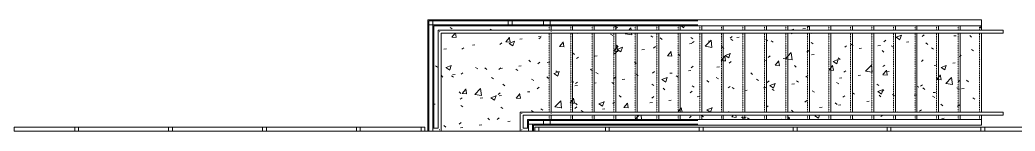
# Model space of a CAD drawing. Header units: inches. Extents: x -3598 to -1628, y -3458 to -206.
# Drawn here: x -3184 to -2675, y -585 to -528 of the extents above; entities that cross this region are included whole.
import ezdxf

# ---------------------------------------------------------------- set-up
doc = ezdxf.new("R2010")
doc.units = ezdxf.units.IN
doc.header["$MEASUREMENT"] = 0
doc.linetypes.add('Overhead 1_16_', pattern=[0.101562, 0.0625, -0.039062])
for name, color, linetype, lineweight in [('A-FLOR', 192, 'Continuous', 13), ('A-FLOR-HRAL', 11, 'Continuous', 13), ('A-GLAZ-CWMG', 51, 'Continuous', 13), ('S-STRS', 31, 'Continuous', 13)]:
    doc.layers.add(name, color=color, linetype=linetype, lineweight=lineweight)
pattern_1 = [(50, (0, 0), (27.5427, -2.40992), [2.88, -31.68]), (355, (0, 0), (-5.32784, 28.88427), [2.304, -25.344]), (100.451, (2.295, -0.2), (22.21532, 26.47393), [2.448, -26.924]), (46.184, (0, 7.68), (40.98187, -6.35642), [4.32, -47.52]), (96.636, (3.415, 7.15), (35.89075, 37.4062), [3.671, -40.386]), (351.184, (0, 7.68), (35.891, 37.4062), [3.456, -38.016]), (21, (3.84, 5.76), (22.92104, -15.46073), [2.88, -31.68]), (326, (3.84, 5.76), (9.34353, 27.84574), [2.304, -25.344]), (71.451, (5.75, 4.472), (32.26477, 12.38442), [2.448, -26.924]), (37.5, (0, 0), (0.466855, 12.782707), [1.267, -23.77, 1.267, -24.461, -25.44]), (37.5, (0, 0), (0.466855, 12.782707), [-50.765, 1.267, -24.173]), (7.5, (0, 0), (10.10159, 15.14509), [1.267, -13.402, 1.267, -23.194, -9.696]), (7.5, (0, 0), (10.10159, 15.14509), [-39.13, 1.267, -8.429]), (327.5, (-8.563, 0), (20.49916, -0.86578), [1.267, -8.333, 1.267, -28.685, -39.744]), (327.5, (-8.563, 0), (20.49916, -0.86578), [-39.552, 1.267, -38.477]), (317.5, (-12.403, 0), (22.39478, 3.84429), [1.267, -11.213, 1.267, -18.624, -28.224]), (317.5, (-12.403, 0), (22.39478, 3.84429), [-32.371, 1.267, -26.957])]

# ---------------------------------------------------------------- blocks, each defined once
blk = doc.blocks.new('Rectangular Mullion - 1_ H Guardrail Cap _mesh_-3094415-MEZZANINE - CAD')
at = {"layer": 'A-GLAZ-CWMG', "lineweight": 9}
for p, q in [((-2918.66, -584.64), (-2918.66, -582.64)), ((-2918.66, -582.64), (-2884.66, -582.64)), ((-2884.66, -584.64), (-2918.66, -584.64)), ((-2884.66, -582.64), (-2884.66, -584.64))]:
    blk.add_line(p, q, dxfattribs=at)
blk = doc.blocks.new('Rectangular Mullion - Tube 2x2-1815550-MEZZANINE - CAD')
at = {"layer": 'A-GLAZ-CWMG', "lineweight": 9}
for p, q in [((-2, 2), (0, 2)), ((-2, 0), (-2, 2)), ((0, 0), (-2, 0)), ((0, 2), (0, 0))]:
    blk.add_line(p, q, dxfattribs=at)
blk = doc.blocks.new('Rectangular Mullion - 1_ H Guardrail Cap _mesh_-1816542-MEZZANINE - CAD')
at = {"layer": 'A-GLAZ-CWMG', "lineweight": 9}
for p, q in [((-2690.66, -584.64), (-2690.66, -582.64)), ((-2690.66, -582.64), (-2644.66, -582.64)), ((-2644.66, -584.64), (-2690.66, -584.64)), ((-2644.66, -582.64), (-2644.66, -584.64))]:
    blk.add_line(p, q, dxfattribs=at)
blk = doc.blocks.new('Rectangular Mullion - Tube 2x2-1816545-MEZZANINE - CAD')
at = {"layer": 'A-GLAZ-CWMG', "lineweight": 9}
for p, q in [((-1, 2), (1, 2)), ((-1, 0), (-1, 2)), ((1, 0), (-1, 0)), ((1, 2), (1, 0))]:
    blk.add_line(p, q, dxfattribs=at)
blk = doc.blocks.new('Rectangular Mullion - 1_ H Guardrail Cap _mesh_-4084269-MEZZANINE - CAD')
at = {"layer": 'A-GLAZ-CWMG', "lineweight": 9}
for p, q in [((-3009.9, -584.64), (-3009.9, -582.64)), ((-3009.9, -582.64), (-2978.87, -582.64)), ((-2978.87, -584.64), (-3009.9, -584.64)), ((-2978.87, -582.64), (-2978.87, -584.64))]:
    blk.add_line(p, q, dxfattribs=at)
blk = doc.blocks.new('Rectangular Mullion - Tube 2x2-V90-MEZZANINE - CAD')
at = {"layer": 'A-GLAZ-CWMG', "lineweight": 9}
for p, q in [((-2, -2), (-2, 0)), ((-2, 0), (0, 0)), ((0, -2), (-2, -2)), ((0, 0), (0, -2))]:
    blk.add_line(p, q, dxfattribs=at)
blk = doc.blocks.new('Rectangular Mullion - 1_ H Guardrail Cap _mesh_-4084271-MEZZANINE - CAD')
at = {"layer": 'A-GLAZ-CWMG', "lineweight": 9}
for p, q in [((-3186.87, -584.64), (-3186.87, -582.64)), ((-3186.87, -582.64), (-3155.9, -582.64)), ((-3155.9, -584.64), (-3186.87, -584.64)), ((-3155.9, -582.64), (-3155.9, -584.64))]:
    blk.add_line(p, q, dxfattribs=at)
blk = doc.blocks.new('Rectangular Mullion - 1_ H Guardrail Cap _mesh_-1816678-MEZZANINE - CAD')
at = {"layer": 'A-GLAZ-CWMG', "lineweight": 9}
for p, q in [((-3153.9, -584.64), (-3153.9, -582.64)), ((-3153.9, -582.64), (-3107.9, -582.64)), ((-3107.9, -584.64), (-3153.9, -584.64)), ((-3107.9, -582.64), (-3107.9, -584.64))]:
    blk.add_line(p, q, dxfattribs=at)
blk = doc.blocks.new('Rectangular Mullion - Tube 2x2-1816684-MEZZANINE - CAD')
at = {"layer": 'A-GLAZ-CWMG', "lineweight": 9}
for p, q in [((-1, -2), (-1, 0)), ((-1, 0), (1, 0)), ((1, -2), (-1, -2)), ((1, 0), (1, -2))]:
    blk.add_line(p, q, dxfattribs=at)
blk = doc.blocks.new('Rectangular Mullion - 1_ H Guardrail Cap _mesh_-4102357-MEZZANINE - CAD')
at = {"layer": 'A-GLAZ-CWMG', "lineweight": 9}
for p, q in [((-2974.87, -530.14), (-2974.87, -528.14)), ((-2974.87, -528.14), (-2934.37, -528.14)), ((-2934.37, -528.14), (-2934.37, -530.14)), ((-2934.37, -530.14), (-2974.87, -530.14))]:
    blk.add_line(p, q, dxfattribs=at)
blk = doc.blocks.new('Rectangular Mullion - 1_ H Guardrail Cap _mesh_-4102360-MEZZANINE - CAD')
at = {"layer": 'A-GLAZ-CWMG', "lineweight": 9}
for p, q in [((-2916.29, -528.14), (-2912.94, -528.14)), ((-2912.94, -530.14), (-2912.94, -528.14)), ((-2912.94, -530.14), (-2916.29, -530.14))]:
    blk.add_line(p, q, dxfattribs=at)
blk = doc.blocks.new('Rectangular Mullion - 1_ H Guardrail Cap _mesh_-4102309-MEZZANINE - CAD')
at = {"layer": 'A-GLAZ-CWMG', "lineweight": 9}
for p, q in [((-2912.94, -528.14), (-2885.37, -528.14)), ((-2912.94, -528.14), (-2912.94, -530.14)), ((-2885.37, -530.14), (-2912.94, -530.14))]:
    blk.add_line(p, q, dxfattribs=at)
blk = doc.blocks.new('Rectangular Mullion - 1_ H Guardrail Cap _mesh_-4102311-MEZZANINE - CAD')
at = {"layer": 'A-GLAZ-CWMG', "lineweight": 9}
for p, q in [((-2885.37, -528.14), (-2837.37, -528.14)), ((-2837.37, -530.14), (-2885.37, -530.14))]:
    blk.add_line(p, q, dxfattribs=at)
blk = doc.blocks.new('Rectangular Mullion - 1_ H Guardrail Cap _mesh_-4106663-MEZZANINE - CAD')
at = {"layer": 'A-GLAZ-CWMG', "lineweight": 9}
for p, q in [((-2916.29, -579.14), (-2912.94, -579.14)), ((-2912.94, -581.14), (-2912.94, -579.14)), ((-2912.94, -581.14), (-2916.29, -581.14))]:
    blk.add_line(p, q, dxfattribs=at)
blk = doc.blocks.new('Rectangular Mullion - 1_ H Guardrail Cap _mesh_-4106616-MEZZANINE - CAD')
at = {"layer": 'A-GLAZ-CWMG', "lineweight": 9}
for p, q in [((-2912.94, -579.14), (-2885.37, -579.14)), ((-2912.94, -579.14), (-2912.94, -581.14)), ((-2885.37, -581.14), (-2912.94, -581.14))]:
    blk.add_line(p, q, dxfattribs=at)
blk = doc.blocks.new('Rectangular Mullion - 1_ H Guardrail Cap _mesh_-4106617-MEZZANINE - CAD')
at = {"layer": 'A-GLAZ-CWMG', "lineweight": 9}
for p, q in [((-2885.37, -579.14), (-2837.37, -579.14)), ((-2837.37, -581.14), (-2885.37, -581.14))]:
    blk.add_line(p, q, dxfattribs=at)
blk = doc.blocks.new('Rectangular Mullion - 1_ H Guardrail Cap _mesh_-1845813-MEZZANINE - CAD')
at = {"layer": 'A-GLAZ-CWMG', "lineweight": 9}
for p, q in [((-2974.88, -528.14), (-2972.88, -528.14)), ((-2974.88, -584.64), (-2974.88, -528.14)), ((-2972.88, -528.14), (-2972.88, -584.64)), ((-2972.88, -584.64), (-2974.88, -584.64))]:
    blk.add_line(p, q, dxfattribs=at)
blk = doc.blocks.new('Rectangular Mullion - 1_ H Guardrail Cap _mesh_-4101151-MEZZANINE - CAD')
at = {"layer": 'A-GLAZ-CWMG', "lineweight": 9}
for p, q in [((-2923.87, -581.14), (-2923.87, -579.14)), ((-2923.87, -579.14), (-2916.29, -579.14)), ((-2916.29, -581.14), (-2923.87, -581.14))]:
    blk.add_line(p, q, dxfattribs=at)
blk = doc.blocks.new('Handrail Type - Handrail_Internal_-1845891-MEZZANINE - CAD')
at = {"layer": 'A-FLOR-HRAL', "lineweight": 9}
for p, q in [((-2928.12, -574.89), (-2928.12, -584.64)), ((-2912.59, -574.89), (-2928.12, -574.89)), ((-2926.62, -583.14), (-2926.62, -576.39)), ((-2926.62, -576.39), (-2912.59, -576.39)), ((-2682.12, -574.89), (-2912.59, -574.89)), ((-2912.59, -576.39), (-2682.12, -576.39)), ((-2928.12, -584.64), (-2923.87, -584.64)), ((-2923.87, -583.14), (-2926.62, -583.14))]:
    blk.add_line(p, q, dxfattribs=at)
for points in [[(-2927.28, -575.73), (-2927.3, -575.72), (-2927.33, -575.69), (-2927.37, -575.64), (-2927.42, -575.59), (-2927.45, -575.56), (-2927.47, -575.55)], [(-2927.28, -583.8), (-2927.3, -583.81), (-2927.33, -583.84), (-2927.37, -583.89), (-2927.42, -583.94), (-2927.45, -583.97), (-2927.47, -583.98)]]:
    blk.add_open_spline(points, degree=3, knots=[-0.53913032, -0.53913032, -0.53913032, -0.53913032, -0.52083333, -0.5, -0.47916667, -0.46086968, -0.46086968, -0.46086968, -0.46086968], dxfattribs=at)
for points in [[(-2912.38, -575.56), (-2912.38, -575.59), (-2912.37, -575.64), (-2912.38, -575.69), (-2912.38, -575.72)], [(-2681.38, -575.56), (-2681.38, -575.59), (-2681.37, -575.64), (-2681.38, -575.69), (-2681.38, -575.72)]]:
    blk.add_open_spline(points, degree=3, dxfattribs=at)
blk = doc.blocks.new('Handrail Type - Handrail_Internal_-V92-MEZZANINE - CAD')
at = {"layer": 'A-FLOR-HRAL', "lineweight": 9}
for p, q in [((-2928.12, -574.89), (-2928.12, -584.64)), ((-2912.37, -574.89), (-2928.12, -574.89)), ((-2926.62, -576.39), (-2926.62, -583.14)), ((-2912.37, -576.39), (-2926.62, -576.39)), ((-2681.37, -574.89), (-2912.37, -574.89)), ((-2681.37, -576.39), (-2912.37, -576.39)), ((-2681.37, -576.39), (-2681.37, -574.89)), ((-2928.12, -584.64), (-2923.87, -584.64)), ((-2926.62, -583.14), (-2923.87, -583.14))]:
    blk.add_line(p, q, dxfattribs=at)
blk = doc.blocks.new('Handrail Type - Handrail_Internal_-1845913-MEZZANINE - CAD')
at = {"layer": 'A-FLOR-HRAL', "lineweight": 9}
for p, q in [((-2970.12, -532.89), (-2970.12, -583.14)), ((-2912.59, -532.89), (-2970.12, -532.89)), ((-2682.12, -532.89), (-2912.59, -532.89)), ((-2968.62, -584.64), (-2968.62, -534.39)), ((-2968.62, -534.39), (-2912.59, -534.39)), ((-2912.59, -534.39), (-2682.12, -534.39)), ((-2970.12, -583.14), (-2972.88, -583.14)), ((-2972.88, -584.64), (-2968.62, -584.64))]:
    blk.add_line(p, q, dxfattribs=at)
for points in [[(-2969.28, -533.73), (-2969.3, -533.72), (-2969.33, -533.69), (-2969.37, -533.64), (-2969.42, -533.59), (-2969.45, -533.56), (-2969.47, -533.55)], [(-2969.28, -583.98), (-2969.3, -583.97), (-2969.33, -583.94), (-2969.37, -583.89), (-2969.42, -583.84), (-2969.45, -583.81), (-2969.47, -583.8)]]:
    blk.add_open_spline(points, degree=3, knots=[-0.53913032, -0.53913032, -0.53913032, -0.53913032, -0.52083333, -0.5, -0.47916667, -0.46086968, -0.46086968, -0.46086968, -0.46086968], dxfattribs=at)
for points in [[(-2912.38, -533.56), (-2912.38, -533.59), (-2912.37, -533.64), (-2912.38, -533.69), (-2912.38, -533.72)], [(-2681.38, -533.56), (-2681.38, -533.59), (-2681.37, -533.64), (-2681.38, -533.69), (-2681.38, -533.72)]]:
    blk.add_open_spline(points, degree=3, dxfattribs=at)
blk = doc.blocks.new('Handrail Type - Handrail_Internal_-V93-MEZZANINE - CAD')
at = {"layer": 'A-FLOR-HRAL', "lineweight": 9}
for p, q in [((-2970.12, -532.89), (-2970.12, -583.14)), ((-2912.37, -532.89), (-2970.12, -532.89)), ((-2681.37, -532.89), (-2912.37, -532.89)), ((-2681.37, -534.39), (-2681.37, -532.89)), ((-2968.62, -534.39), (-2968.62, -584.64)), ((-2912.37, -534.39), (-2968.62, -534.39)), ((-2681.37, -534.39), (-2912.37, -534.39)), ((-2970.12, -583.14), (-2972.88, -583.14)), ((-2968.62, -584.64), (-2972.88, -584.64))]:
    blk.add_line(p, q, dxfattribs=at)
blk = doc.blocks.new('Rectangular Mullion - 1_ H Guardrail Cap _mesh_-3371032-MEZZANINE - CAD')
at = {"layer": 'A-GLAZ-CWMG', "lineweight": 9}
for p, q in [((-2923.87, -581.14), (-2921.87, -581.14)), ((-2923.87, -584.64), (-2923.87, -581.14)), ((-2921.87, -584.64), (-2923.87, -584.64)), ((-2921.87, -581.14), (-2921.87, -584.64))]:
    blk.add_line(p, q, dxfattribs=at)
blk = doc.blocks.new('Rectangular Mullion - 1_ H Guardrail Cap _mesh_-4100295-MEZZANINE - CAD')
at = {"layer": 'A-GLAZ-CWMG', "lineweight": 9}
for p, q in [((-2916.29, -530.14), (-2916.29, -528.14)), ((-2916.29, -528.14), (-2912.94, -528.14)), ((-2912.94, -530.14), (-2912.94, -528.14)), ((-2912.94, -530.14), (-2916.29, -530.14))]:
    blk.add_line(p, q, dxfattribs=at)
blk = doc.blocks.new('Rectangular Mullion - 1_ H Guardrail Cap _mesh_-4106615-MEZZANINE - CAD')
at = {"layer": 'A-GLAZ-CWMG', "lineweight": 9}
for p, q in [((-2916.29, -581.14), (-2916.29, -579.14)), ((-2916.29, -579.14), (-2912.94, -579.14)), ((-2912.94, -581.14), (-2912.94, -579.14)), ((-2912.94, -581.14), (-2916.29, -581.14))]:
    blk.add_line(p, q, dxfattribs=at)
blk = doc.blocks.new('Rectangular Mullion - 1_ H Guardrail Cap _mesh_-4102359-MEZZANINE - CAD')
at = {"layer": 'A-GLAZ-CWMG', "lineweight": 9}
for p, q in [((-2932.37, -530.14), (-2932.37, -528.14)), ((-2932.37, -528.14), (-2916.29, -528.14)), ((-2916.29, -530.14), (-2932.37, -530.14))]:
    blk.add_line(p, q, dxfattribs=at)

msp = doc.modelspace()

# ---------------------------------------------------------------- hatches: boundary and pattern name
at = {"layer": 'S-STRS', "lineweight": 9}
h = msp.add_hatch(dxfattribs=at)
h.set_pattern_fill('FP_1', color=256, style=0, pattern_type=2)
h.set_pattern_definition(pattern_1)
h.paths.add_polyline_path([(-2948.32, -584.64), (-2928.12, -584.62), (-2928.1, -574.89), (-2912.37, -574.89), (-2912.37, -534.39), (-2968.62, -534.39), (-2968.62, -584.64), (-2963.81, -584.64)], flags=0)
h.paths.add_polyline_path([(-2972.37, -583.14), (-2970.12, -583.14), (-2970.1, -532.89), (-2912.37, -532.89), (-2912.37, -530.64), (-2972.37, -530.64), (-2972.37, -581.51)], flags=0)
h.paths.add_polyline_path([(-2924.37, -583.14), (-2924.37, -578.64), (-2912.37, -578.64), (-2912.37, -576.39), (-2926.62, -576.39), (-2926.62, -583.14)], flags=0)
h = msp.add_hatch(dxfattribs=at)
h.set_pattern_fill('FP_1', color=256, style=0, pattern_type=2)
h.set_pattern_definition(pattern_1)
h.paths.add_polyline_path([(-2912.37, -578.64), (-2901.37, -578.64), (-2901.37, -576.39), (-2912.37, -576.39)], flags=0)
h.paths.add_polyline_path([(-2912.37, -574.89), (-2901.37, -574.89), (-2901.37, -534.39), (-2912.37, -534.39), (-2912.37, -570.34)], flags=0)
h.paths.add_polyline_path([(-2901.86, -532.89), (-2901.37, -532.89), (-2901.37, -530.64), (-2912.37, -530.64), (-2912.37, -532.89)], flags=0)
h = msp.add_hatch(dxfattribs=at)
h.set_pattern_fill('FP_1', color=256, style=0, pattern_type=2)
h.set_pattern_definition(pattern_1)
h.paths.add_polyline_path([(-2901.37, -578.64), (-2890.37, -578.64), (-2890.37, -576.39), (-2901.37, -576.39)], flags=0)
h.paths.add_polyline_path([(-2901.37, -574.89), (-2890.37, -574.89), (-2890.37, -534.39), (-2901.37, -534.39), (-2901.37, -570.34)], flags=0)
h.paths.add_polyline_path([(-2901.37, -532.89), (-2890.37, -532.89), (-2890.37, -530.64), (-2901.37, -530.64)], flags=0)
h = msp.add_hatch(dxfattribs=at)
h.set_pattern_fill('FP_1', color=256, style=0, pattern_type=2)
h.set_pattern_definition(pattern_1)
h.paths.add_polyline_path([(-2890.37, -578.64), (-2879.37, -578.64), (-2879.37, -576.39), (-2890.37, -576.39)], flags=0)
h.paths.add_polyline_path([(-2879.37, -574.89), (-2879.37, -534.39), (-2890.37, -534.39), (-2890.37, -574.89), (-2886.37, -574.89)], flags=0)
h.paths.add_polyline_path([(-2890.37, -532.89), (-2879.37, -532.89), (-2879.37, -530.64), (-2890.37, -530.64)], flags=0)
h = msp.add_hatch(dxfattribs=at)
h.set_pattern_fill('FP_1', color=256, style=0, pattern_type=2)
h.set_pattern_definition(pattern_1)
h.paths.add_polyline_path([(-2868.37, -578.64), (-2868.37, -576.39), (-2879.37, -576.39), (-2879.37, -578.64)], flags=0)
h.paths.add_polyline_path([(-2879.37, -574.89), (-2868.37, -574.89), (-2868.37, -534.39), (-2879.37, -534.39), (-2879.37, -570.34)], flags=0)
h.paths.add_polyline_path([(-2879.37, -532.89), (-2868.37, -532.89), (-2868.37, -530.64), (-2879.37, -530.64)], flags=0)
h = msp.add_hatch(dxfattribs=at)
h.set_pattern_fill('FP_1', color=256, style=0, pattern_type=2)
h.set_pattern_definition(pattern_1)
h.paths.add_polyline_path([(-2857.37, -578.64), (-2857.37, -576.39), (-2868.37, -576.39), (-2868.37, -578.64)], flags=0)
h.paths.add_polyline_path([(-2868.37, -574.89), (-2857.37, -574.89), (-2857.37, -534.39), (-2868.37, -534.39), (-2868.37, -570.34)], flags=0)
h.paths.add_polyline_path([(-2868.37, -532.89), (-2857.37, -532.89), (-2857.37, -530.64), (-2868.37, -530.64)], flags=0)
h = msp.add_hatch(dxfattribs=at)
h.set_pattern_fill('FP_1', color=256, style=0, pattern_type=2)
h.set_pattern_definition(pattern_1)
h.paths.add_polyline_path([(-2857.37, -578.64), (-2846.37, -578.64), (-2846.37, -576.39), (-2857.37, -576.39)], flags=0)
h.paths.add_polyline_path([(-2846.37, -574.89), (-2846.37, -534.39), (-2857.37, -534.39), (-2857.37, -574.89), (-2855.39, -574.89)], flags=0)
h.paths.add_polyline_path([(-2846.37, -532.89), (-2846.37, -530.64), (-2857.37, -530.64), (-2857.37, -532.89), (-2855.39, -532.89)], flags=0)
h = msp.add_hatch(dxfattribs=at)
h.set_pattern_fill('FP_1', color=256, style=0, pattern_type=2)
h.set_pattern_definition(pattern_1)
h.paths.add_polyline_path([(-2835.37, -578.64), (-2835.37, -576.39), (-2846.37, -576.39), (-2846.37, -578.64)], flags=0)
h.paths.add_polyline_path([(-2846.37, -574.89), (-2835.37, -574.89), (-2835.37, -534.39), (-2846.37, -534.39), (-2846.37, -570.34)], flags=0)
h.paths.add_polyline_path([(-2846.37, -532.89), (-2835.37, -532.89), (-2835.37, -530.64), (-2846.37, -530.64)], flags=0)
h = msp.add_hatch(dxfattribs=at)
h.set_pattern_fill('FP_1', color=256, style=0, pattern_type=2)
h.set_pattern_definition(pattern_1)
h.paths.add_polyline_path([(-2824.37, -578.64), (-2824.37, -576.39), (-2835.37, -576.39), (-2835.37, -578.64)], flags=0)
h.paths.add_polyline_path([(-2835.37, -574.89), (-2824.37, -574.89), (-2824.37, -534.39), (-2835.37, -534.39), (-2835.37, -570.34)], flags=0)
h.paths.add_polyline_path([(-2835.37, -532.89), (-2824.37, -532.89), (-2824.37, -530.64), (-2835.37, -530.64)], flags=0)
h = msp.add_hatch(dxfattribs=at)
h.set_pattern_fill('FP_1', color=256, style=0, pattern_type=2)
h.set_pattern_definition(pattern_1)
h.paths.add_polyline_path([(-2813.37, -578.64), (-2813.37, -576.39), (-2824.37, -576.39), (-2824.37, -578.64)], flags=0)
h.paths.add_polyline_path([(-2824.37, -574.89), (-2813.37, -574.89), (-2813.37, -534.39), (-2824.37, -534.39), (-2824.37, -570.34)], flags=0)
h.paths.add_polyline_path([(-2824.37, -532.89), (-2813.37, -532.89), (-2813.37, -530.64), (-2824.37, -530.64)], flags=0)
h = msp.add_hatch(dxfattribs=at)
h.set_pattern_fill('FP_1', color=256, style=0, pattern_type=2)
h.set_pattern_definition(pattern_1)
h.paths.add_polyline_path([(-2802.37, -578.64), (-2802.37, -576.39), (-2813.37, -576.39), (-2813.37, -578.64)], flags=0)
h.paths.add_polyline_path([(-2813.37, -574.89), (-2802.37, -574.89), (-2802.37, -534.39), (-2813.37, -534.39), (-2813.37, -570.34)], flags=0)
h.paths.add_polyline_path([(-2813.37, -532.89), (-2802.37, -532.89), (-2802.37, -530.64), (-2813.37, -530.64)], flags=0)
h = msp.add_hatch(dxfattribs=at)
h.set_pattern_fill('FP_1', color=256, style=0, pattern_type=2)
h.set_pattern_definition(pattern_1)
h.paths.add_polyline_path([(-2791.37, -578.64), (-2791.37, -576.39), (-2802.37, -576.39), (-2802.37, -578.64), (-2793.44, -578.64)], flags=0)
h.paths.add_polyline_path([(-2791.37, -574.89), (-2791.37, -534.39), (-2802.37, -534.39), (-2802.37, -574.89), (-2793.44, -574.89)], flags=0)
h.paths.add_polyline_path([(-2791.37, -532.89), (-2791.37, -530.64), (-2802.37, -530.64), (-2802.37, -532.89), (-2793.44, -532.89)], flags=0)
h = msp.add_hatch(dxfattribs=at)
h.set_pattern_fill('FP_3', color=256, style=0, pattern_type=2)
h.set_pattern_definition(pattern_1)
h.paths.add_polyline_path([(-2791.37, -578.64), (-2780.37, -578.64), (-2780.37, -576.39), (-2791.37, -576.39)], flags=0)
h.paths.add_polyline_path([(-2791.37, -574.89), (-2780.37, -574.89), (-2780.37, -534.39), (-2791.37, -534.39), (-2791.37, -570.34)], flags=0)
h.paths.add_polyline_path([(-2791.37, -532.89), (-2780.37, -532.89), (-2780.37, -530.64), (-2791.37, -530.64)], flags=0)
h = msp.add_hatch(dxfattribs=at)
h.set_pattern_fill('FP_3', color=256, style=0, pattern_type=2)
h.set_pattern_definition(pattern_1)
h.paths.add_polyline_path([(-2769.37, -578.64), (-2769.37, -576.39), (-2780.37, -576.39), (-2780.37, -578.64)], flags=0)
h.paths.add_polyline_path([(-2780.37, -574.89), (-2769.37, -574.89), (-2769.37, -534.39), (-2780.37, -534.39), (-2780.37, -570.34)], flags=0)
h.paths.add_polyline_path([(-2780.37, -532.89), (-2769.37, -532.89), (-2769.37, -530.64), (-2780.37, -530.64)], flags=0)
h = msp.add_hatch(dxfattribs=at)
h.set_pattern_fill('FP_3', color=256, style=0, pattern_type=2)
h.set_pattern_definition(pattern_1)
h.paths.add_polyline_path([(-2758.37, -578.64), (-2758.37, -576.39), (-2769.37, -576.39), (-2769.37, -578.64)], flags=0)
h.paths.add_polyline_path([(-2769.37, -574.89), (-2758.37, -574.89), (-2758.37, -534.39), (-2769.37, -534.39), (-2769.37, -570.34)], flags=0)
h.paths.add_polyline_path([(-2769.37, -532.89), (-2758.37, -532.89), (-2758.37, -530.64), (-2769.37, -530.64)], flags=0)
h = msp.add_hatch(dxfattribs=at)
h.set_pattern_fill('FP_3', color=256, style=0, pattern_type=2)
h.set_pattern_definition(pattern_1)
h.paths.add_polyline_path([(-2747.37, -578.64), (-2747.37, -576.39), (-2758.37, -576.39), (-2758.37, -578.64)], flags=0)
h.paths.add_polyline_path([(-2758.37, -574.89), (-2747.37, -574.89), (-2747.37, -534.39), (-2758.37, -534.39), (-2758.37, -570.34)], flags=0)
h.paths.add_polyline_path([(-2758.37, -532.89), (-2747.37, -532.89), (-2747.37, -530.64), (-2758.37, -530.64)], flags=0)
h = msp.add_hatch(dxfattribs=at)
h.set_pattern_fill('FP_3', color=256, style=0, pattern_type=2)
h.set_pattern_definition(pattern_1)
h.paths.add_polyline_path([(-2736.37, -578.64), (-2736.37, -576.39), (-2747.37, -576.39), (-2747.37, -578.64)], flags=0)
h.paths.add_polyline_path([(-2736.37, -574.89), (-2736.37, -534.39), (-2747.37, -534.39), (-2747.37, -574.89)], flags=0)
h.paths.add_polyline_path([(-2747.37, -532.89), (-2736.37, -532.89), (-2736.37, -530.64), (-2747.37, -530.64)], flags=0)
h = msp.add_hatch(dxfattribs=at)
h.set_pattern_fill('FP_3', color=256, style=0, pattern_type=2)
h.set_pattern_definition(pattern_1)
h.paths.add_polyline_path([(-2725.37, -578.64), (-2725.37, -576.39), (-2736.37, -576.39), (-2736.37, -578.64)], flags=0)
h.paths.add_polyline_path([(-2725.37, -574.89), (-2725.37, -534.39), (-2736.37, -534.39), (-2736.37, -574.89)], flags=0)
h.paths.add_polyline_path([(-2736.37, -532.89), (-2725.37, -532.89), (-2725.37, -530.64), (-2736.37, -530.64)], flags=0)
h = msp.add_hatch(dxfattribs=at)
h.set_pattern_fill('FP_1', color=256, style=0, pattern_type=2)
h.set_pattern_definition(pattern_1)
h.paths.add_polyline_path([(-2714.37, -578.64), (-2714.37, -576.39), (-2725.37, -576.39), (-2725.37, -578.64)], flags=0)
h.paths.add_polyline_path([(-2714.37, -574.89), (-2714.37, -534.39), (-2725.37, -534.39), (-2725.37, -574.89)], flags=0)
h.paths.add_polyline_path([(-2725.37, -532.89), (-2714.37, -532.89), (-2714.37, -530.64), (-2725.37, -530.64)], flags=0)
h = msp.add_hatch(dxfattribs=at)
h.set_pattern_fill('FP_1', color=256, style=0, pattern_type=2)
h.set_pattern_definition(pattern_1)
h.paths.add_polyline_path([(-2714.37, -578.64), (-2703.37, -578.64), (-2703.37, -576.39), (-2714.37, -576.39)], flags=0)
h.paths.add_polyline_path([(-2703.37, -574.89), (-2703.37, -534.39), (-2714.37, -534.39), (-2714.37, -574.89)], flags=0)
h.paths.add_polyline_path([(-2714.37, -532.89), (-2703.37, -532.89), (-2703.37, -530.64), (-2714.37, -530.64)], flags=0)
h = msp.add_hatch(dxfattribs=at)
h.set_pattern_fill('FP_1', color=256, style=0, pattern_type=2)
h.set_pattern_definition(pattern_1)
h.paths.add_polyline_path([(-2703.37, -578.64), (-2692.37, -578.64), (-2692.37, -576.39), (-2703.37, -576.39)], flags=0)
h.paths.add_polyline_path([(-2692.37, -574.89), (-2692.37, -534.39), (-2703.37, -534.39), (-2703.37, -574.89)], flags=0)
h.paths.add_polyline_path([(-2692.37, -532.89), (-2692.37, -530.64), (-2703.37, -530.64), (-2703.37, -532.89)], flags=0)

# ---------------------------------------------------------------- linework, layer by layer
at = {"layer": 'A-FLOR', "lineweight": 20}
for p, q in [((-2975.37, -584.64), (-2976.87, -584.64)), ((-2928.12, -584.64), (-2968.62, -584.64)), ((-2920.66, -584.64), (-2921.37, -584.64))]:
    msp.add_line(p, q, dxfattribs=at)
at = {"layer": 'S-STRS', "lineweight": 9}
for p, q in [((-2975.37, -527.64), (-2975.37, -584.64)), ((-2916.51, -527.64), (-2975.37, -527.64)), ((-2692.37, -527.64), (-2916.51, -527.64)), ((-2692.37, -530.64), (-2692.37, -527.64)), ((-2972.37, -530.64), (-2972.37, -583.14)), ((-2916.51, -530.64), (-2972.37, -530.64)), ((-2912.37, -530.64), (-2916.51, -530.64)), ((-2901.37, -530.64), (-2912.37, -530.64)), ((-2912.37, -532.89), (-2912.37, -530.64)), ((-2890.37, -530.64), (-2901.37, -530.64)), ((-2901.37, -532.89), (-2901.37, -530.64)), ((-2879.37, -530.64), (-2890.37, -530.64)), ((-2890.37, -532.89), (-2890.37, -530.64)), ((-2868.37, -530.64), (-2879.37, -530.64)), ((-2879.37, -532.89), (-2879.37, -530.64)), ((-2857.37, -530.64), (-2868.37, -530.64)), ((-2868.37, -532.89), (-2868.37, -530.64)), ((-2846.37, -530.64), (-2857.37, -530.64)), ((-2857.37, -532.89), (-2857.37, -530.64)), ((-2835.37, -530.64), (-2846.37, -530.64)), ((-2846.37, -532.89), (-2846.37, -530.64)), ((-2824.37, -530.64), (-2835.37, -530.64)), ((-2835.37, -532.89), (-2835.37, -530.64)), ((-2813.37, -530.64), (-2824.37, -530.64)), ((-2824.37, -532.89), (-2824.37, -530.64)), ((-2802.37, -530.64), (-2813.37, -530.64)), ((-2813.37, -532.89), (-2813.37, -530.64)), ((-2791.37, -530.64), (-2802.37, -530.64)), ((-2802.37, -532.89), (-2802.37, -530.64)), ((-2780.37, -530.64), (-2791.37, -530.64)), ((-2791.37, -532.89), (-2791.37, -530.64)), ((-2769.37, -530.64), (-2780.37, -530.64)), ((-2780.37, -532.89), (-2780.37, -530.64)), ((-2758.37, -530.64), (-2769.37, -530.64)), ((-2769.37, -532.89), (-2769.37, -530.64)), ((-2747.37, -530.64), (-2758.37, -530.64)), ((-2758.37, -532.89), (-2758.37, -530.64)), ((-2736.37, -530.64), (-2747.37, -530.64)), ((-2747.37, -532.89), (-2747.37, -530.64)), ((-2725.37, -530.64), (-2736.37, -530.64)), ((-2736.37, -532.89), (-2736.37, -530.64)), ((-2714.37, -530.64), (-2725.37, -530.64)), ((-2725.37, -532.89), (-2725.37, -530.64)), ((-2703.37, -530.64), (-2714.37, -530.64)), ((-2714.37, -532.89), (-2714.37, -530.64)), ((-2692.37, -530.64), (-2703.37, -530.64)), ((-2703.37, -532.89), (-2703.37, -530.64)), ((-2692.37, -532.89), (-2692.37, -530.64)), ((-2912.37, -574.89), (-2912.37, -534.39)), ((-2901.37, -574.89), (-2901.37, -534.39)), ((-2890.37, -574.89), (-2890.37, -534.39)), ((-2879.37, -574.89), (-2879.37, -534.39)), ((-2868.37, -574.89), (-2868.37, -534.39)), ((-2857.37, -574.89), (-2857.37, -534.39)), ((-2846.37, -574.89), (-2846.37, -534.39)), ((-2835.37, -574.89), (-2835.37, -534.39)), ((-2824.37, -574.89), (-2824.37, -534.39)), ((-2813.37, -574.89), (-2813.37, -534.39)), ((-2802.37, -574.89), (-2802.37, -534.39)), ((-2791.37, -574.89), (-2791.37, -534.39)), ((-2780.37, -574.89), (-2780.37, -534.39)), ((-2769.37, -574.89), (-2769.37, -534.39)), ((-2758.37, -574.89), (-2758.37, -534.39)), ((-2747.37, -574.89), (-2747.37, -534.39)), ((-2736.37, -574.89), (-2736.37, -534.39)), ((-2725.37, -574.89), (-2725.37, -534.39)), ((-2714.37, -574.89), (-2714.37, -534.39)), ((-2703.37, -574.89), (-2703.37, -534.39)), ((-2692.37, -574.89), (-2692.37, -534.39)), ((-2924.37, -583.14), (-2924.37, -578.64)), ((-2924.37, -578.64), (-2916.51, -578.64)), ((-2912.37, -578.64), (-2916.51, -578.64)), ((-2912.37, -578.64), (-2912.37, -576.39)), ((-2901.37, -578.64), (-2912.37, -578.64)), ((-2901.37, -578.64), (-2901.37, -576.39)), ((-2890.37, -578.64), (-2901.37, -578.64)), ((-2890.37, -578.64), (-2890.37, -576.39)), ((-2879.37, -578.64), (-2890.37, -578.64)), ((-2879.37, -578.64), (-2879.37, -576.39)), ((-2868.37, -578.64), (-2879.37, -578.64)), ((-2868.37, -578.64), (-2868.37, -576.39)), ((-2857.37, -578.64), (-2868.37, -578.64)), ((-2857.37, -578.64), (-2857.37, -576.39)), ((-2846.37, -578.64), (-2857.37, -578.64)), ((-2846.37, -578.64), (-2846.37, -576.39)), ((-2835.37, -578.64), (-2846.37, -578.64)), ((-2835.37, -578.64), (-2835.37, -576.39)), ((-2824.37, -578.64), (-2835.37, -578.64)), ((-2824.37, -578.64), (-2824.37, -576.39)), ((-2813.37, -578.64), (-2824.37, -578.64)), ((-2813.37, -578.64), (-2813.37, -576.39)), ((-2802.37, -578.64), (-2813.37, -578.64)), ((-2802.37, -578.64), (-2802.37, -576.39)), ((-2791.37, -578.64), (-2802.37, -578.64)), ((-2791.37, -578.64), (-2791.37, -576.39)), ((-2780.37, -578.64), (-2791.37, -578.64)), ((-2780.37, -578.64), (-2780.37, -576.39)), ((-2769.37, -578.64), (-2780.37, -578.64)), ((-2769.37, -578.64), (-2769.37, -576.39)), ((-2758.37, -578.64), (-2769.37, -578.64)), ((-2758.37, -578.64), (-2758.37, -576.39)), ((-2747.37, -578.64), (-2758.37, -578.64)), ((-2747.37, -578.64), (-2747.37, -576.39)), ((-2736.37, -578.64), (-2747.37, -578.64)), ((-2736.37, -578.64), (-2736.37, -576.39)), ((-2725.37, -578.64), (-2736.37, -578.64)), ((-2725.37, -578.64), (-2725.37, -576.39)), ((-2714.37, -578.64), (-2725.37, -578.64)), ((-2714.37, -578.64), (-2714.37, -576.39)), ((-2703.37, -578.64), (-2714.37, -578.64)), ((-2703.37, -578.64), (-2703.37, -576.39)), ((-2692.37, -578.64), (-2703.37, -578.64)), ((-2692.37, -578.64), (-2692.37, -576.39)), ((-2692.37, -581.64), (-2692.37, -578.64)), ((-2975.37, -584.64), (-2974.88, -584.64)), ((-2968.62, -584.64), (-2928.12, -584.64)), ((-2921.87, -584.64), (-2921.37, -584.64)), ((-2921.37, -584.64), (-2921.37, -581.64)), ((-2921.37, -581.64), (-2916.51, -581.64)), ((-2692.37, -581.64), (-2916.51, -581.64))]:
    msp.add_line(p, q, dxfattribs=at)
at = {"layer": 'S-STRS', "linetype": 'Overhead 1_16_', "lineweight": 9}
for p, q in [((-2913.37, -532.89), (-2913.37, -530.64)), ((-2902.37, -532.89), (-2902.37, -530.64)), ((-2891.37, -532.89), (-2891.37, -530.64)), ((-2880.37, -532.89), (-2880.37, -530.64)), ((-2869.37, -532.89), (-2869.37, -530.64)), ((-2858.37, -532.89), (-2858.37, -530.64)), ((-2847.37, -532.89), (-2847.37, -530.64)), ((-2836.37, -532.89), (-2836.37, -530.64)), ((-2825.37, -532.89), (-2825.37, -530.64)), ((-2814.37, -532.89), (-2814.37, -530.64)), ((-2803.37, -532.89), (-2803.37, -530.64)), ((-2792.37, -532.89), (-2792.37, -530.64)), ((-2781.37, -532.89), (-2781.37, -530.64)), ((-2770.37, -532.89), (-2770.37, -530.64)), ((-2759.37, -532.89), (-2759.37, -530.64)), ((-2748.37, -532.89), (-2748.37, -530.64)), ((-2737.37, -532.89), (-2737.37, -530.64)), ((-2726.37, -532.89), (-2726.37, -530.64)), ((-2715.37, -532.89), (-2715.37, -530.64)), ((-2704.37, -532.89), (-2704.37, -530.64)), ((-2693.37, -532.89), (-2693.37, -530.64)), ((-2913.37, -574.89), (-2913.37, -534.39)), ((-2902.37, -574.89), (-2902.37, -534.39)), ((-2891.37, -574.89), (-2891.37, -534.39)), ((-2880.37, -574.89), (-2880.37, -534.39)), ((-2869.37, -574.89), (-2869.37, -534.39)), ((-2858.37, -574.89), (-2858.37, -534.39)), ((-2847.37, -574.89), (-2847.37, -534.39)), ((-2836.37, -574.89), (-2836.37, -534.39)), ((-2825.37, -574.89), (-2825.37, -534.39)), ((-2814.37, -574.89), (-2814.37, -534.39)), ((-2803.37, -574.89), (-2803.37, -534.39)), ((-2792.37, -574.89), (-2792.37, -534.39)), ((-2781.37, -574.89), (-2781.37, -534.39)), ((-2770.37, -574.89), (-2770.37, -534.39)), ((-2759.37, -574.89), (-2759.37, -534.39)), ((-2748.37, -574.89), (-2748.37, -534.39)), ((-2737.37, -574.89), (-2737.37, -534.39)), ((-2726.37, -574.89), (-2726.37, -534.39)), ((-2715.37, -574.89), (-2715.37, -534.39)), ((-2704.37, -574.89), (-2704.37, -534.39)), ((-2693.37, -574.89), (-2693.37, -534.39)), ((-2913.37, -578.64), (-2913.37, -576.39)), ((-2902.37, -578.64), (-2902.37, -576.39)), ((-2891.37, -578.64), (-2891.37, -576.39)), ((-2880.37, -578.64), (-2880.37, -576.39)), ((-2869.37, -578.64), (-2869.37, -576.39)), ((-2858.37, -578.64), (-2858.37, -576.39)), ((-2847.37, -578.64), (-2847.37, -576.39)), ((-2836.37, -578.64), (-2836.37, -576.39)), ((-2825.37, -578.64), (-2825.37, -576.39)), ((-2814.37, -578.64), (-2814.37, -576.39)), ((-2803.37, -578.64), (-2803.37, -576.39)), ((-2792.37, -578.64), (-2792.37, -576.39)), ((-2781.37, -578.64), (-2781.37, -576.39)), ((-2770.37, -578.64), (-2770.37, -576.39)), ((-2759.37, -578.64), (-2759.37, -576.39)), ((-2748.37, -578.64), (-2748.37, -576.39)), ((-2737.37, -578.64), (-2737.37, -576.39)), ((-2726.37, -578.64), (-2726.37, -576.39)), ((-2715.37, -578.64), (-2715.37, -576.39)), ((-2704.37, -578.64), (-2704.37, -576.39)), ((-2693.37, -578.64), (-2693.37, -576.39))]:
    msp.add_line(p, q, dxfattribs=at)

# ---------------------------------------------------------------- block references
at = {"layer": 'A-FLOR-HRAL', "lineweight": 9}
for name in ['Handrail Type - Handrail_Internal_-1845913-MEZZANINE - CAD', 'Handrail Type - Handrail_Internal_-V93-MEZZANINE - CAD', 'Handrail Type - Handrail_Internal_-1845891-MEZZANINE - CAD', 'Handrail Type - Handrail_Internal_-V92-MEZZANINE - CAD']:
    msp.add_blockref(name, (0, 0), dxfattribs=at)
at = {"layer": 'A-GLAZ-CWMG', "lineweight": 9}
for name, p in [('Rectangular Mullion - 1_ H Guardrail Cap _mesh_-1845813-MEZZANINE - CAD', (0, 0)), ('Rectangular Mullion - 1_ H Guardrail Cap _mesh_-4102357-MEZZANINE - CAD', (0, 0)), ('Rectangular Mullion - 1_ H Guardrail Cap _mesh_-4102359-MEZZANINE - CAD', (0, 0)), ('Rectangular Mullion - 1_ H Guardrail Cap _mesh_-4102360-MEZZANINE - CAD', (0, 0)), ('Rectangular Mullion - 1_ H Guardrail Cap _mesh_-4100295-MEZZANINE - CAD', (0, 0)), ('Rectangular Mullion - 1_ H Guardrail Cap _mesh_-4102309-MEZZANINE - CAD', (0, 0)), ('Rectangular Mullion - 1_ H Guardrail Cap _mesh_-4102311-MEZZANINE - CAD', (0, 0)), ('Rectangular Mullion - 1_ H Guardrail Cap _mesh_-4101151-MEZZANINE - CAD', (0, 0)), ('Rectangular Mullion - 1_ H Guardrail Cap _mesh_-4106663-MEZZANINE - CAD', (0, 0)), ('Rectangular Mullion - 1_ H Guardrail Cap _mesh_-4106615-MEZZANINE - CAD', (0, 0)), ('Rectangular Mullion - 1_ H Guardrail Cap _mesh_-4106616-MEZZANINE - CAD', (0, 0)), ('Rectangular Mullion - 1_ H Guardrail Cap _mesh_-4106617-MEZZANINE - CAD', (0, 0)), ('Rectangular Mullion - 1_ H Guardrail Cap _mesh_-4084271-MEZZANINE - CAD', (0, 0)), ('Rectangular Mullion - 1_ H Guardrail Cap _mesh_-1816678-MEZZANINE - CAD', (0, 0)), ('Rectangular Mullion - 1_ H Guardrail Cap _mesh_-1816678-MEZZANINE - CAD', (48, 0)), ('Rectangular Mullion - 1_ H Guardrail Cap _mesh_-1816678-MEZZANINE - CAD', (96, 0)), ('Rectangular Mullion - 1_ H Guardrail Cap _mesh_-4084269-MEZZANINE - CAD', (0, 0)), ('Rectangular Mullion - 1_ H Guardrail Cap _mesh_-3371032-MEZZANINE - CAD', (0, 0)), ('Rectangular Mullion - 1_ H Guardrail Cap _mesh_-3094415-MEZZANINE - CAD', (0, 0)), ('Rectangular Mullion - 1_ H Guardrail Cap _mesh_-1816542-MEZZANINE - CAD', (-192, 0)), ('Rectangular Mullion - 1_ H Guardrail Cap _mesh_-1816542-MEZZANINE - CAD', (-144, 0)), ('Rectangular Mullion - 1_ H Guardrail Cap _mesh_-1816542-MEZZANINE - CAD', (-96, 0)), ('Rectangular Mullion - 1_ H Guardrail Cap _mesh_-1816542-MEZZANINE - CAD', (-48, 0)), ('Rectangular Mullion - 1_ H Guardrail Cap _mesh_-1816542-MEZZANINE - CAD', (0, 0))]:
    msp.add_blockref(name, p, dxfattribs=at)
at = {"layer": 'A-GLAZ-CWMG', "lineweight": 9, "extrusion": (0, 0, -1)}
for name, p in [('Rectangular Mullion - Tube 2x2-1816545-MEZZANINE - CAD', (2933.37, -530.14)), ('Rectangular Mullion - Tube 2x2-1815550-MEZZANINE - CAD', (2920.66, -584.64)), ('Rectangular Mullion - Tube 2x2-1816545-MEZZANINE - CAD', (2883.66, -584.64)), ('Rectangular Mullion - Tube 2x2-1816545-MEZZANINE - CAD', (2835.66, -584.64)), ('Rectangular Mullion - Tube 2x2-1816545-MEZZANINE - CAD', (2787.66, -584.64)), ('Rectangular Mullion - Tube 2x2-1816545-MEZZANINE - CAD', (2739.66, -584.64)), ('Rectangular Mullion - Tube 2x2-1816545-MEZZANINE - CAD', (2691.66, -584.64))]:
    msp.add_blockref(name, p, dxfattribs=at)
at = {"layer": 'A-GLAZ-CWMG', "lineweight": 9, "extrusion": (0, 0, -1), "rotation": 180}
for name, p in [('Rectangular Mullion - Tube 2x2-1816684-MEZZANINE - CAD', (3154.9, -584.64)), ('Rectangular Mullion - Tube 2x2-1816684-MEZZANINE - CAD', (3106.9, -584.64)), ('Rectangular Mullion - Tube 2x2-1816684-MEZZANINE - CAD', (3058.9, -584.64)), ('Rectangular Mullion - Tube 2x2-1816684-MEZZANINE - CAD', (3010.9, -584.64)), ('Rectangular Mullion - Tube 2x2-V90-MEZZANINE - CAD', (2976.87, -584.64))]:
    msp.add_blockref(name, p, dxfattribs=at)

doc.saveas('drawing.dxf')
